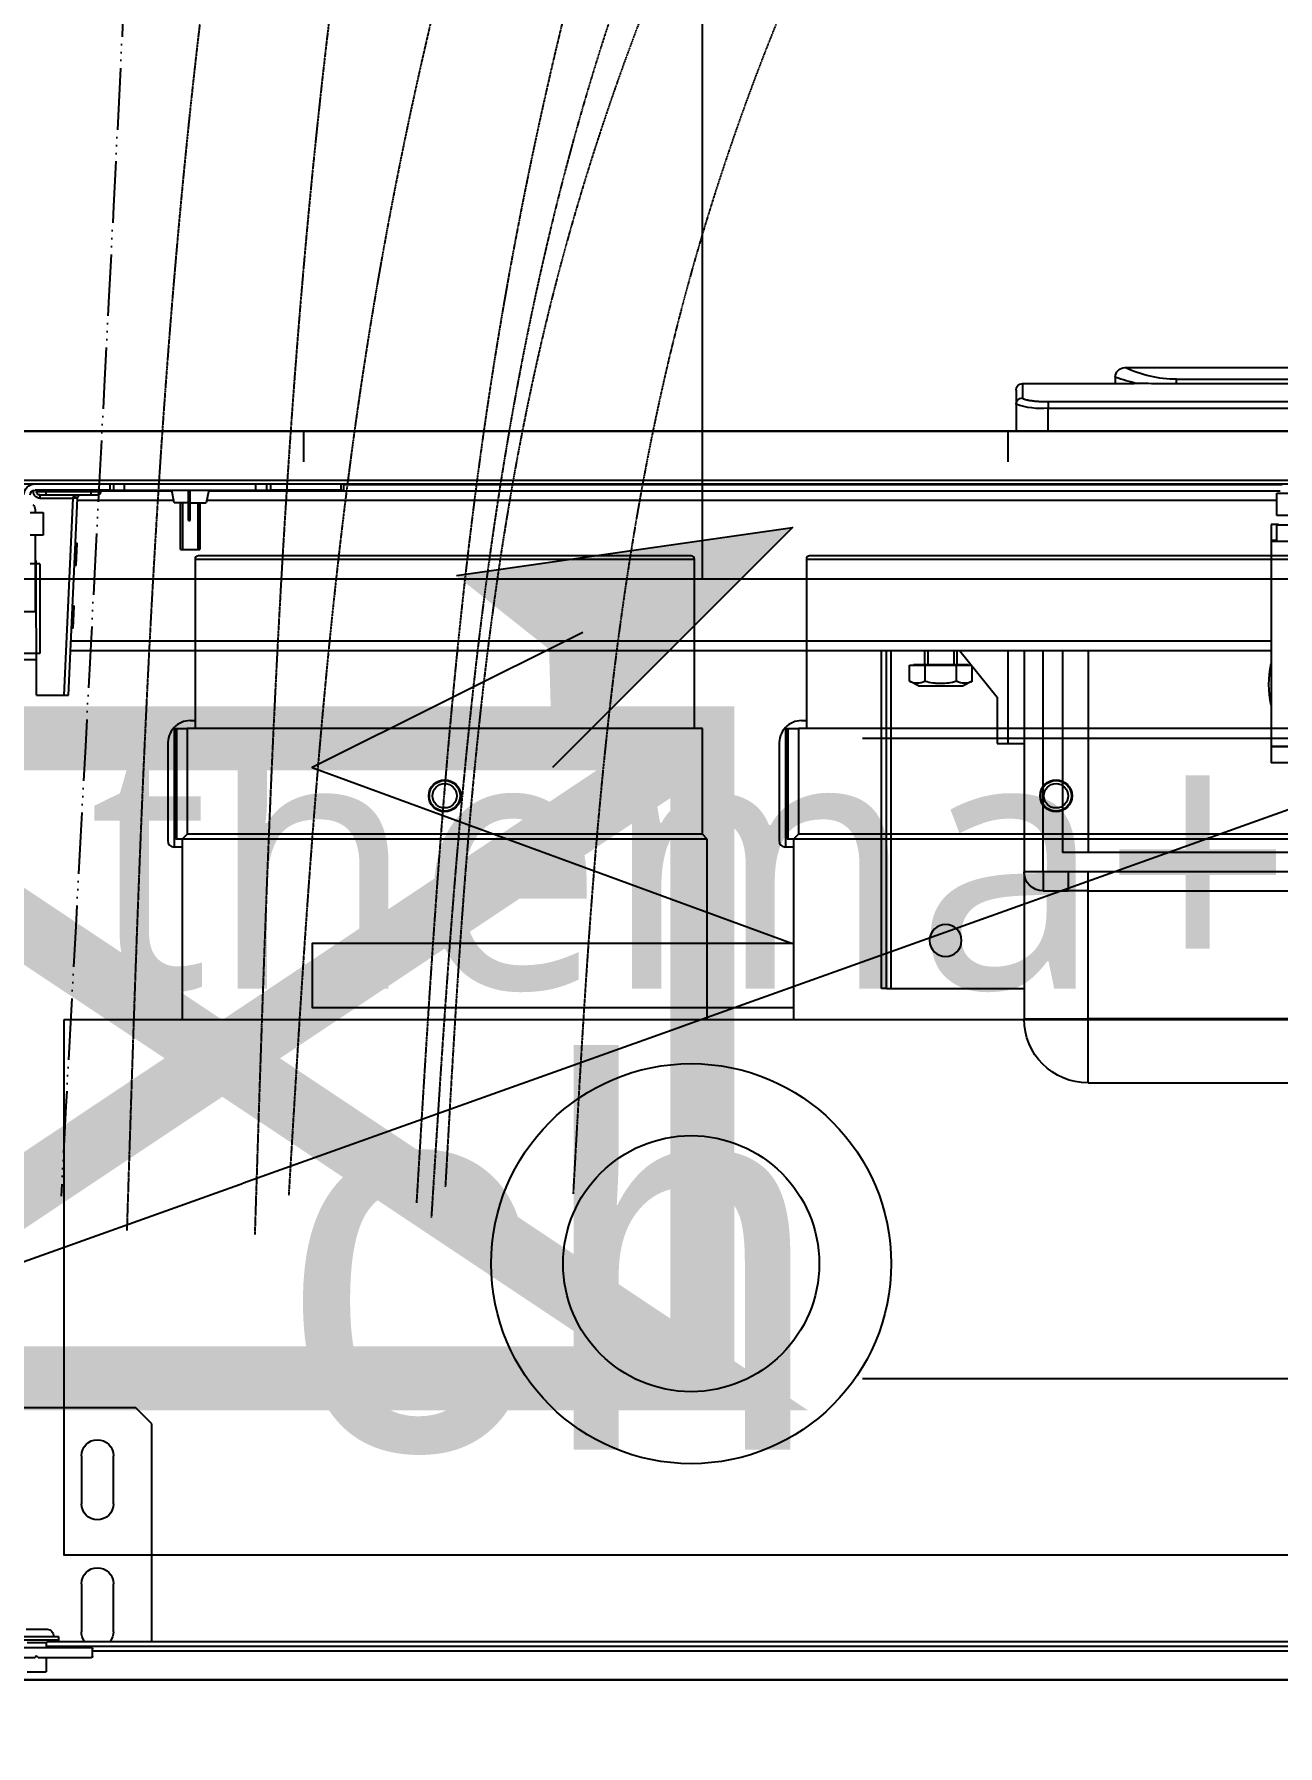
# Model space of a CAD drawing. Header units: millimetres. Extents: x 454430 to 532383, y -370512 to -310890.
# Drawn here: x 469968 to 470357, y -354876 to -354341 of the extents above; entities that cross this region are included whole.
import ezdxf
from ezdxf import colors
from ezdxf.entities.mleader import LeaderData, LeaderLine
from ezdxf.math import Vec2, Vec3

# ---------------------------------------------------------------- set-up
doc = ezdxf.new("R2010")
doc.units = ezdxf.units.MM
doc.linetypes.add('prlm_ef', pattern=[0.165, 0.1, -0.065])
doc.linetypes.add('prlm_gaz', pattern=[36, 24, -3, 0, -3, 0, -3, 0, -3])
doc.layers.add('_GAZELEC-BOITE INCORPO', color=36, linetype='Continuous', lineweight=18)
doc.layers.add('_GAZELEC-RESERVATION', color=1, linetype='Continuous', lineweight=18)
for name, color, linetype in [('_GAZELEC-EAU CHAUDE', 1, 'Continuous'), ('prlm-CHAUFF', 30, 'Continuous'), ('prlm-EAU-EF', 161, 'Continuous'), ('prlm-ELEC-CFO', 201, 'Continuous'), ('prlm-GAZ', 20, 'Continuous'), ('prlm-MOD', 64, 'Continuous')]:
    doc.layers.add(name, color=color, linetype=linetype)
doc.layers.add('prlm-xpoly', color=7, linetype='Continuous', plot=False)
doc.styles.add('Arial', font='arial.ttf')
doc.styles.add('prlm-chauff', font='trebucbi.ttf', dxfattribs={"height": 18})
doc.styles.add('prlm-elec-cfo', font='comic.ttf', dxfattribs={"height": 12})
doc.styles.get("Standard").update_dxf_attribs({"font": 'arial.ttf'})
doc.dimstyles.new('200', dxfattribs={"dimtxt": 150, "dimasz": 25, "dimexe": 50, "dimexo": 50, "dimgap": 20, "dimtad": 1, "dimdec": 0, "dimlfac": 0.1, "dimdsep": 46, "dimtxsty": 'Arial', "dimblk1": 'DOTBLANK', "dimblk2": 'DOTBLANK', "dimsah": 1, "dimcen": 25, "dimclrd": 5, "dimclre": 5, "dimadec": 0, "dimazin": 0, "dimtfac": 1, "dimtdec": 0, "dimtmove": 0, "dimatfit": 3, "dimldrblk": 'DOTBLANK', "dimfxl": 50, "dimtolj": 1, "dimtzin": 0, "dimarcsym": 0})

# ---------------------------------------------------------------- blocks, each defined once
blk = doc.blocks.new('xi.CH')
at = {"layer": 'prlm-ELEC-CFO', "lineweight": 5}
blk.add_hatch(color=0, dxfattribs=at).paths.add_polyline_path([(-3, 6), (-0.103, 3.699), (0, 0), (7.5, 7.5)])
at = {"layer": 'prlm-ELEC-CFO', "color": 0}
for points in [[(-3, 6), (7.5, 7.5), (0, 0)], [(0.955, 4.227), (-7.5, 0), (7.5, -5.5), (-7.5, -5.5), (-7.5, -7.5), (7.5, -7.5)]]:
    blk.add_lwpolyline(points, dxfattribs=at)
blk = doc.blocks.new('MTI900_Alu_390')
at = {"layer": 'prlm-MOD', "color": 1, "linetype": 'Continuous'}
for p, q in [((-4.225, 0), (4.225, 0)), ((-4.165, -0.025), (-4.105, -0.025)), ((-4.105, -0.07), (-4.105, -0.025)), ((-4.267, -0.07), (-4.14, -0.07)), ((-3.963, -0.1), (-4.229, -0.1)), ((-4.135, -0.075), (-4.14, -0.07)), ((-4.13, -0.07), (-4.135, -0.075)), ((-4.13, -0.07), (-3.963, -0.07)), ((-4.105, -0.115), (-4.105, -0.1)), ((-4.105, -0.105), (4.105, -0.105)), ((-3.96, -0.073), (-3.96, -0.097)), ((-3.96, -0.09), (3.96, -0.09)), ((-4.203, -0.125), (-4.067, -0.125)), ((-4.203, -0.135), (-4.067, -0.135)), ((-4.1675, -0.158), (-4.1025, -0.158)), ((-4.105, -0.115), (-4.165, -0.115)), ((-4.095, -0.125), (-4.105, -0.115)), ((-4.1, -0.12), (4.1, -0.12)), ((-4.067, -0.125), (-4.067, -0.12)), ((-4.067, -0.135), (-4.067, -0.125)), ((-3.995, -0.3), (-3.995, -0.15)), ((-3.895, -0.15), (-3.895, -0.3)), ((-3.775, -0.12), (-3.775, -0.8)), ((-3.995, -0.7), (-3.995, -0.55)), ((-3.895, -0.55), (-3.895, -0.7)), ((-3.775, -0.8), (-3.825, -0.85)), ((-3.825, -0.85), (-4.305, -0.85)), ((-0.85, -1.865), (0.85, -1.865)), ((-0.85, -1.865), (-0.85, -2.065)), ((-1.05, -2.525), (-1.05, -2.065)), ((-1.05, -2.065), (-0.85, -2.065)), ((0.85, -2.065), (-0.85, -2.065)), ((-0.85, -2.065), (-0.85, -2.465)), ((-1.495, -2.16), (-1.495, -3.215)), ((-1.48, -2.16), (-1.495, -2.16)), ((-1.48, -2.16), (-1.48, -3.215)), ((-1.48, -2.16), (-1.465, -2.16)), ((-1.465, -2.16), (-1.05, -2.16)), ((-1.465, -2.16), (-1.465, -3.215)), ((-0.99, -2.465), (-0.9124, -2.465)), ((-0.99, -2.525), (-0.99, -2.465)), ((-0.85, -2.465), (-0.9124, -2.465)), ((-0.9124, -2.525), (-0.9124, -2.465)), ((-0.85, -2.465), (0.85, -2.465)), ((-0.85, -2.465), (-0.85, -2.5242)), ((-1.05, -3.215), (-1.05, -2.525)), ((-0.99, -2.525), (-1.05, -2.525)), ((-0.99, -2.525), (-0.99, -3.215)), ((-0.9124, -2.525), (-0.99, -2.525)), ((0.85, -2.5242), (-0.85, -2.5242)), ((0.93, -2.585), (-0.93, -2.585)), ((-0.93, -3.215), (-0.93, -2.585)), ((-0.85, -3.215), (-0.85, -2.585)), ((-0.2775, -2.915), (-0.2775, -2.865)), ((-0.1325, -2.865), (-0.2775, -2.865)), ((-1.1342, -2.925), (-1.1, -2.925)), ((-1.1342, -3.0705), (-1.1342, -2.925)), ((-1.1, -2.925), (-1.1, -3.215)), ((-1.1, -2.925), (-1.05, -2.925)), ((-0.1325, -2.915), (-0.2775, -2.915)), ((-0.2775, -2.9175), (-0.2775, -2.915)), ((-0.2775, -2.9175), (-0.1325, -2.9175)), ((-0.2775, -3.5575), (-0.2775, -2.9175)), ((-4.1351, -3.077), (-4.136, -3.497)), ((-4.1351, -3.077), (-4.05, -3.077)), ((-4.0221, -3.692), (-4.05, -3.077)), ((-4.05, -3.077), (-4.035, -3.077)), ((-4.035, -3.077), (-4.0071, -3.6913)), ((-1.2504, -3.215), (-1.1342, -3.0705)), ((-1.38, -3.106), (-1.4081, -3.1204)), ((-1.4081, -3.1204), (-1.4081, -3.17)), ((-1.38, -3.106), (-1.24, -3.106)), ((-1.3591, -3.1204), (-1.3591, -3.17)), ((-1.2609, -3.1204), (-1.2609, -3.17)), ((-1.2119, -3.1204), (-1.24, -3.106)), ((-1.2119, -3.1204), (-1.2119, -3.1671)), ((-4.1353, -3.187), (-4.175, -3.187)), ((-4.125, -3.207), (-4.175, -3.207)), ((-4.125, -3.487), (-4.125, -3.207)), ((-1.4081, -3.17), (-1.3836, -3.17)), ((-1.395, -3.17), (-1.395, -3.172)), ((-1.395, -3.172), (-1.225, -3.172)), ((-1.3836, -3.17), (-1.3591, -3.17)), ((-1.36, -3.172), (-1.36, -3.215)), ((-1.3591, -3.17), (-1.31, -3.17)), ((-1.3508, -3.215), (-1.3508, -3.172)), ((-1.31, -3.17), (-1.2609, -3.17)), ((-1.2692, -3.215), (-1.2692, -3.172)), ((-1.2609, -3.17), (-1.2364, -3.17)), ((-1.26, -3.215), (-1.26, -3.172)), ((-1.2364, -3.17), (-1.2142, -3.17)), ((-1.225, -3.172), (-1.225, -3.17)), ((-0.2775, -3.215), (-4.0287, -3.215)), ((-0.2775, -3.245), (-4.0274, -3.245)), ((-4.0205, -3.2854), (-4.0255, -3.2857)), ((-4.0205, -3.2854), (-4.0173, -3.3556)), ((-4.14, -3.337), (-4.175, -3.337)), ((-4.14, -3.487), (-4.14, -3.337)), ((-4.0223, -3.3558), (-4.0173, -3.3556)), ((-4.14, -3.487), (-4.155, -3.487)), ((-4.125, -3.487), (-4.14, -3.487)), ((-4.14, -3.577), (-4.14, -3.487)), ((-4.136, -3.497), (-4.14, -3.4972)), ((-4.0116, -3.4816), (-4.0166, -3.4819)), ((-4.0116, -3.4816), (-4.0084, -3.5518)), ((-4.115, -3.577), (-4.155, -3.577)), ((-4.115, -3.647), (-4.115, -3.577)), ((-4.0134, -3.552), (-4.0084, -3.5518)), ((-3.685, -3.532), (-3.625, -3.532)), ((-3.685, -3.532), (-3.685, -3.677)), ((-3.6789, -3.677), (-3.6789, -3.532)), ((-3.6311, -3.677), (-3.6311, -3.532)), ((-3.625, -3.677), (-3.625, -3.532)), ((-0.2775, -3.5575), (-0.1325, -3.5575)), ((-0.2775, -3.56), (-0.2775, -3.5575)), ((-0.2775, -3.61), (-0.2775, -3.56)), ((-0.26, -3.56), (-0.2775, -3.56)), ((-0.26, -3.5575), (-0.26, -3.6075)), ((-3.66, -3.6225), (-3.655, -3.6225)), ((-3.66, -3.6225), (-3.66, -3.6361)), ((-3.66, -3.6361), (-3.655, -3.6361)), ((-3.66, -3.6361), (-3.66, -3.717)), ((-3.655, -3.6225), (-3.655, -3.6361)), ((-3.655, -3.6361), (-3.655, -3.717)), ((-0.255, -3.61), (-0.2775, -3.61)), ((-0.15, -3.6075), (-0.26, -3.6075)), ((-4.155, -3.647), (-4.115, -3.647)), ((-4.14, -3.6567), (-4.14, -3.647)), ((-3.7066, -3.685), (-4.0074, -3.685)), ((-3.705, -3.677), (-3.713, -3.717)), ((-3.66, -3.677), (-3.705, -3.677)), ((-3.655, -3.677), (-3.605, -3.677)), ((-3.597, -3.717), (-3.605, -3.677)), ((-0.26, -3.685), (-3.6034, -3.685)), ((-0.15, -3.6375), (-0.26, -3.6375)), ((-0.26, -3.6375), (-0.26, -3.7075)), ((-4.375, -3.737), (4.375, -3.737)), ((-3.9067, -3.717), (-4.14, -3.717)), ((-4.135, -3.717), (-4.135, -3.712)), ((-4.105, -3.712), (-4.135, -3.712)), ((-4.125, -3.692), (-4.0221, -3.692)), ((-4.125, -3.702), (-4.125, -3.692)), ((-4.125, -3.702), (-4.105, -3.702)), ((-4.105, -3.702), (-3.965, -3.702)), ((-4.105, -3.702), (-4.105, -3.712)), ((-4.105, -3.712), (-4.105, -3.717)), ((-3.965, -3.712), (-4.105, -3.712)), ((-4.0071, -3.6913), (-4.0221, -3.692)), ((-4.022, -3.6925), (-4.0221, -3.692)), ((-4.0071, -3.6913), (-4.007, -3.6925)), ((-3.965, -3.702), (-3.945, -3.702)), ((-3.965, -3.702), (-3.965, -3.712)), ((-3.965, -3.717), (-3.965, -3.712)), ((-3.935, -3.712), (-3.965, -3.712)), ((-3.935, -3.712), (-3.935, -3.717)), ((-3.935, -3.715), (-3.7126, -3.715)), ((-3.9067, -3.737), (-3.9067, -3.717)), ((-3.9067, -3.717), (-3.8932, -3.717)), ((-3.8932, -3.717), (-3.86, -3.717)), ((-3.8932, -3.717), (-3.8932, -3.737)), ((-3.86, -3.717), (-3.45, -3.717)), ((-3.86, -3.717), (-3.86, -3.737)), ((-3.5974, -3.715), (-0.25, -3.715)), ((-3.45, -3.717), (-3.45, -3.737)), ((-3.45, -3.717), (-3.4168, -3.717)), ((-3.4168, -3.737), (-3.4168, -3.717)), ((-3.4168, -3.717), (-3.4033, -3.717)), ((-3.185, -3.717), (-3.4033, -3.717)), ((-3.4033, -3.717), (-3.4033, -3.737)), ((-3.185, -3.717), (-3.175, -3.717)), ((-3.185, -3.737), (-3.185, -3.717)), ((-3.175, -3.717), (-3.175, -3.737)), ((-3.175, -3.735), (-0.2433, -3.735)), ((-0.26, -3.7075), (-0.15, -3.7075)), ((4.375, -3.747), (-4.375, -3.747)), ((-4.375, -3.902), (4.375, -3.902)), ((-1.075, -3.9853), (-1.075, -3.902)), ((-0.975, -3.902), (-0.975, -3.973)), ((-1.075, -4.03), (-1.075, -3.9853)), ((-1.055, -4.05), (-1.055, -4.0051)), ((-0.975, -3.973), (0.975, -3.973)), ((-0.975, -3.9928), (-0.975, -3.973)), ((0.975, -3.9928), (-0.975, -3.9928)), ((-1.055, -4.05), (-0.706, -4.05)), ((-0.765, -4.07), (-0.765, -4.05)), ((0.576, -4.0497), (-0.576, -4.0497)), ((-0.574, -4.0497), (-0.574, -4.0634)), ((-0.1416, -4.0634), (-0.574, -4.0634)), ((-0.735, -4.1), (-0.735, -4.1)), ((-0.735, -4.1), (-0.1416, -4.1))]:
    blk.add_line(p, q, dxfattribs=at)
at = {"layer": 'prlm-MOD', "color": 1, "ltscale": 50}
for points in [[(-3.3, -3.8058), (-3.3, -3.902)], [(-1.1, -3.8058), (-1.1, -3.902)]]:
    blk.add_lwpolyline(points, dxfattribs=at)
at = {"layer": 'prlm-MOD', "color": 1, "linetype": 'Continuous'}
blk.add_circle((-1.295, -2.31), 0.05, dxfattribs=at)
for centre, radius, start, end in [((-3.963, -0.073), 0.003, 0, 90), ((-3.963, -0.097), 0.003, 270, 0), ((-4.1025, -0.138), 0.02, 270, 8.6269), ((-4.1025, -0.133), 0.02, 352.8192, 354.2608), ((-3.945, -0.15), 0.05, 143.1301, 180), ((-3.945, -0.15), 0.05, 0, 36.8699), ((-3.945, -0.3), 0.05, 180, 0), ((-3.945, -0.55), 0.05, 0, 180), ((-3.945, -0.7), 0.05, 180, 0), ((-0.85, -2.065), 0.2, 90, 180), ((-0.99, -2.525), 0.06, 90, 180), ((0, -3.11), 0.285, 166.8264, 193.1736), ((-1.3836, -3.1624), 0.0487, 59.7422, 120.2578), ((-1.2364, -3.1624), 0.0487, 59.7422, 120.2578), ((-4.16, -3.6567), 0.02, 309.8841, 0), ((-4.14, -3.702), 0.035, 180, 270), ((-4.14, -3.702), 0.015, 180, 270), ((-4.125, -3.712), 0.02, 90, 192.412), ((-4.125, -3.712), 0.01, 90, 180), ((-3.997, -3.692), 0.01, 182.6026, 270), ((-3.945, -3.712), 0.01, 0, 90), ((-0.9965, -4.212), 0.2399, 84.8699, 109.1091), ((-1.055, -4.03), 0.02, 180, 270), ((-0.5689, -4.6164), 0.5805, 102.5837, 109.7412), ((-0.5689, -4.4578), 0.3944, 90.7355, 114.8981), ((-0.735, -4.07), 0.03, 180, 270)]:
    blk.add_arc(centre, radius, start, end, dxfattribs=at)
for centre, major_axis, ratio, start_param, end_param in [((-4.022, -3.6931), (0.015, 0.0007), 0.045361, 0, 1.568734), ((-3.997, -3.692), (0.025, 0), 0.4, 3.187016, 4.712389), ((-1.055, -3.9853), (0.02, 0), 0.989815, 3.141593, 4.712389)]:
    blk.add_ellipse(centre, major_axis=major_axis, ratio=ratio, start_param=start_param, end_param=end_param, dxfattribs=at)
for points, knots in [([(-0.85, -2.5242), (-0.8604, -2.5242), (-0.8708, -2.5243), (-0.8916, -2.5247), (-0.902, -2.525), (-0.9124, -2.525)], [0, 0, 0, 0, 0.5, 0.5, 1, 1, 1, 1]), ([(-1.3591, -3.1204), (-1.3511, -3.1183), (-1.343, -3.1166), (-1.3306, -3.1149), (-1.3265, -3.1144), (-1.3182, -3.1138), (-1.3141, -3.1137), (-1.3017, -3.1137), (-1.2935, -3.1143), (-1.2772, -3.1166), (-1.269, -3.1183), (-1.2609, -3.1204)], [0, 0, 0, 0, 0.25, 0.25, 0.375, 0.375, 0.5, 0.5, 0.75, 0.75, 1, 1, 1, 1]), ([(-0.975, -3.9928), (-0.9803, -3.9928), (-0.9856, -3.9929), (-0.996, -3.9932), (-1.0011, -3.9934), (-1.0083, -3.9939), (-1.0107, -3.9941), (-1.0153, -3.9945), (-1.0176, -3.9947), (-1.0241, -3.9955), (-1.0281, -3.996), (-1.0355, -3.9972), (-1.0388, -3.9978), (-1.0446, -3.9991), (-1.047, -3.9998), (-1.05, -4.0009), (-1.0509, -4.0013), (-1.0524, -4.0021), (-1.053, -4.0024), (-1.0545, -4.0036), (-1.055, -4.0043), (-1.055, -4.0051)], [0, 0, 0, 0, 0.125, 0.125, 0.25, 0.25, 0.3125, 0.3125, 0.375, 0.375, 0.5, 0.5, 0.625, 0.625, 0.75, 0.75, 0.8125, 0.8125, 0.875, 0.875, 1, 1, 1, 1]), ([(-0.576, -4.0497), (-0.5891, -4.0497), (-0.6021, -4.0497), (-0.6211, -4.0498), (-0.6274, -4.0498), (-0.6399, -4.0498), (-0.6461, -4.0498), (-0.6642, -4.0499), (-0.6756, -4.0499), (-0.6918, -4.05), (-0.6971, -4.05), (-0.7038, -4.05), (-0.7053, -4.05), (-0.7068, -4.05)], [0, 0, 0, 0, 0.125, 0.125, 0.1875, 0.1875, 0.25, 0.25, 0.375, 0.375, 0.4375, 0.4375, 0.4568651, 0.4568651, 0.4568651, 0.4568651])]:
    blk.add_open_spline(points, degree=3, knots=knots, dxfattribs=at)
blk = doc.blocks.new('xi.thema+')
at = {"layer": 'prlm-CHAUFF', "color": 0}
blk.add_lwpolyline([(-20.9, 0), (-20.9, 34.4), (20.9, 34.4), (20.9, 0)], close=True, dxfattribs=at)
for radius in [6.25, 4]:
    blk.add_circle((0, 13), radius, dxfattribs=at)
at = {"layer": 'prlm-CHAUFF', "color": 0, "insert": (0, 25.539), "char_height": 8, "width": 7.19706, "attachment_point": 5, "style": 'prlm-chauff'}
blk.add_mtext('thema+', dxfattribs=at)
blk = doc.blocks.new('xi.uta-yzen-d')
at = {"layer": 'prlm-CHAUFF', "ltscale": 50}
for p, q in [((-36.4, 35.02), (-20.8, 35.02)), ((-36.4, 35.02), (-36.4, 29.72)), ((-20.9, 35.12), (-36.3, 35.12)), ((-20.8, 29.72), (-20.8, 35.02)), ((-17.3, 35.02), (-1.7, 35.02)), ((-17.3, 35.02), (-17.3, 29.72)), ((-1.8, 35.12), (-17.2, 35.12)), ((-36.55, 29.97), (-36.4, 29.97)), ((-17.45, 29.97), (-17.3, 29.97)), ((-37.056, 29.72), (-36.65, 29.72)), ((-37.056, 29.72), (-37.056, 26.02)), ((-37, 29.72), (-37, 26.27)), ((-36.98, 29.72), (-36.98, 26.27)), ((-20.55, 29.72), (-36.65, 29.72)), ((-36.65, 29.72), (-36.65, 26.42)), ((-20.55, 26.42), (-20.55, 29.72)), ((-17.956, 29.72), (-17.55, 29.72)), ((-17.956, 29.72), (-17.956, 26.02)), ((-17.9, 29.72), (-17.9, 26.27)), ((-17.88, 29.72), (-17.88, 26.27)), ((-1.45, 29.72), (-17.55, 29.72)), ((-17.55, 29.72), (-17.55, 26.42)), ((-37.25, 29.216), (-37.25, 26.22)), ((-18.15, 29.216), (-18.15, 26.22)), ((-37, 28.42), (-36.98, 28.42)), ((-17.9, 28.42), (-17.88, 28.42)), ((-36.98, 28.07), (-37, 28.07)), ((-17.88, 28.07), (-17.9, 28.07)), ((-37, 27.693), (-36.98, 27.693)), ((-36.98, 27.343), (-37, 27.343)), ((-37, 27.293), (-36.98, 27.293)), ((-17.9, 27.693), (-17.88, 27.693)), ((-17.88, 27.343), (-17.9, 27.343)), ((-17.9, 27.293), (-17.88, 27.293)), ((-36.98, 27.193), (-37, 27.193)), ((-17.88, 27.193), (-17.9, 27.193)), ((-36.98, 26.27), (-37, 26.27)), ((-36.8, 26.27), (-36.98, 26.27)), ((-36.65, 26.42), (-36.8, 26.27)), ((-20.4, 26.27), (-36.8, 26.27)), ((-36.8, 26.27), (-36.8, 20.62)), ((-20.55, 26.42), (-36.65, 26.42)), ((-20.4, 26.27), (-20.55, 26.42)), ((-20.4, 20.62), (-20.4, 26.27)), ((-17.88, 26.27), (-17.9, 26.27)), ((-17.7, 26.27), (-17.88, 26.27)), ((-17.55, 26.42), (-17.7, 26.27)), ((-1.3, 26.27), (-17.7, 26.27)), ((-17.7, 26.27), (-17.7, 20.62)), ((-1.45, 26.42), (-17.55, 26.42)), ((-36.8, 26.02), (-37.05, 26.02)), ((-17.7, 26.02), (-17.95, 26.02))]:
    blk.add_line(p, q, dxfattribs=at)
blk.add_lwpolyline([(-40.5, 20.62), (-40.5, 3.9), (40.5, 3.9), (40.5, 20.62)], close=True, dxfattribs=at)
for centre, radius in [((-28.6, 27.62), 0.5), ((-28.6, 27.62), 0.48), ((-28.6, 27.62), 0.38), ((-9.5, 27.62), 0.5), ((-9.5, 27.62), 0.48), ((-9.5, 27.62), 0.38)]:
    blk.add_circle(centre, radius, dxfattribs=at)
for centre, radius, start, end in [((-36.3, 35.02), 0.1, 90, 180), ((-20.9, 35.02), 0.1, 0, 90), ((-17.2, 35.02), 0.1, 90, 180), ((-36.55, 29.27), 0.7, 90, 136.2731), ((-17.45, 29.27), 0.7, 90, 136.2731), ((-36.475, 29.24), 0.776, 138.5248, 181.7675), ((-17.375, 29.24), 0.776, 138.5248, 181.7675), ((-37.05, 26.22), 0.2, 180, 268.3239), ((-17.95, 26.22), 0.2, 180, 268.3239), ((-37.05, 26.22), 0.2, 268.3239, 270), ((-17.95, 26.22), 0.2, 268.3239, 270)]:
    blk.add_arc(centre, radius, start, end, dxfattribs=at)
for centre, major_axis, ratio, start_param, end_param in [((-36.55, 28.959), (-0.45, 0), 0.974723, 5.983927, 6.283185), ((-17.45, 28.959), (-0.45, 0), 0.974723, 5.983927, 6.283185), ((-36.55, 28.603), (-0.45, 0), 0.974723, 5.983927, 6.283185), ((-35.75, 28.603), (-1.25, 0), 0.146694, 0, 0.179125), ((-17.45, 28.603), (-0.45, 0), 0.974723, 5.983927, 6.283185), ((-16.65, 28.603), (-1.25, 0), 0.146694, 0, 0.179125)]:
    blk.add_ellipse(centre, major_axis=major_axis, ratio=ratio, start_param=start_param, end_param=end_param, dxfattribs=at)
for points in [[(-36.982, 29.391), (-36.986, 29.379), (-36.989, 29.366), (-36.997, 29.324), (-37, 29.294), (-37, 29.265)], [(-17.882, 29.391), (-17.886, 29.379), (-17.889, 29.366), (-17.897, 29.324), (-17.9, 29.294), (-17.9, 29.265)]]:
    blk.add_open_spline(points, degree=3, knots=[0.8185803, 0.8185803, 0.8185803, 0.8185803, 0.875, 0.875, 1, 1, 1, 1], dxfattribs=at)
blk = doc.blocks.new('_DOTBLANK')
at = {"color": 0, "linetype": 'ByBlock'}
blk.add_line((-0.5, 0), (-1, 0), dxfattribs=at)
blk.add_circle((0, 0), 0.5, dxfattribs=at)
blk = doc.blocks.new('*D179')
at = {"layer": '_GAZELEC-BOITE INCORPO', "color": 5, "lineweight": -2, "transparency": 16777216}
for p, q in [((469876.74, -354510.88), (469876.74, -354068.24)), ((470176.73, -354510.88), (470176.73, -354068.24)), ((469901.74, -354118.24), (470151.73, -354118.24))]:
    blk.add_line(p, q, dxfattribs=at)
at = {"layer": '_GAZELEC-BOITE INCORPO', "color": 5, "lineweight": -2, "transparency": 16777216, "xscale": 25, "yscale": 25, "zscale": 25, "rotation": 180}
blk.add_blockref('_DOTBLANK', (469876.74, -354118.24), dxfattribs=at)
at = {"layer": '_GAZELEC-BOITE INCORPO', "color": 5, "lineweight": -2, "transparency": 16777216, "xscale": 25, "yscale": 25, "zscale": 25}
blk.add_blockref('_DOTBLANK', (470176.73, -354118.24), dxfattribs=at)
at = {"layer": '_GAZELEC-BOITE INCORPO', "color": 0, "transparency": 16777216, "insert": (470026.73, -354021.6), "char_height": 150, "attachment_point": 5, "style": 'Arial'}
blk.add_mtext('\\A1;30', dxfattribs=at)
blk = doc.blocks.new('*D180')
at = {"layer": '_GAZELEC-BOITE INCORPO', "color": 5, "lineweight": -2, "transparency": 16777216}
for p, q in [((470226.73, -354560.88), (471212.33, -354560.88)), ((471162.33, -354585.88), (471162.33, -354735.88)), ((470226.74, -354760.88), (471212.33, -354760.88)), ((471162.33, -354760.88), (471162.33, -355042.79))]:
    blk.add_line(p, q, dxfattribs=at)
at = {"layer": '_GAZELEC-BOITE INCORPO', "color": 5, "lineweight": -2, "transparency": 16777216, "xscale": 25, "yscale": 25, "zscale": 25}
for p, rotation in [((471162.33, -354560.88), 90), ((471162.33, -354760.88), 270)]:
    blk.add_blockref('_DOTBLANK', p, dxfattribs=dict(at, rotation=rotation))
at = {"layer": '_GAZELEC-BOITE INCORPO', "color": 0, "transparency": 16777216, "insert": (471065.75, -354914.34), "char_height": 150, "attachment_point": 5, "rotation": 90, "style": 'Arial'}
blk.add_mtext('\\A1;20', dxfattribs=at)
blk = doc.blocks.new('*D181')
at = {"layer": '_GAZELEC-BOITE INCORPO', "color": 5, "lineweight": -2, "transparency": 16777216}
for p, q in [((470226.73, -354760.88), (471413.07, -354760.88)), ((471363.07, -354785.88), (471363.07, -359045.67)), ((470227, -359070.67), (471413.07, -359070.67))]:
    blk.add_line(p, q, dxfattribs=at)
at = {"layer": '_GAZELEC-BOITE INCORPO', "color": 5, "lineweight": -2, "transparency": 16777216, "xscale": 25, "yscale": 25, "zscale": 25}
for p, rotation in [((471363.07, -354760.88), 90), ((471363.07, -359070.67), 270)]:
    blk.add_blockref('_DOTBLANK', p, dxfattribs=dict(at, rotation=rotation))
at = {"layer": '_GAZELEC-BOITE INCORPO', "color": 0, "transparency": 16777216, "insert": (471266.44, -356915.78), "char_height": 150, "attachment_point": 5, "rotation": 90, "style": 'Arial'}
blk.add_mtext('\\A1;431', dxfattribs=at)

msp = doc.modelspace()

# ---------------------------------------------------------------- linework, layer by layer
at = {"layer": 'prlm-GAZ', "linetype": 'prlm_gaz', "ltscale": 0.8}
msp.add_spline([(469781.17, -349332.22), (469547.66, -349332.22), (469024.67, -349551.32), (468909.32, -349971.37), (468909.32, -351130.54), (469003.22, -351903.39), (469693.33, -352890.82), (469966.08, -353498.86), (469999.67, -354253.16), (469976.39, -354703.91)], degree=3, dxfattribs=at)
at = {"layer": 'prlm-xpoly', "lineweight": 0}
msp.add_lwpolyline([(470826.56, -354465.05), (470826.43, -353146.09), (469426.89, -353146.06), (469426.89, -354465.09)], close=True, dxfattribs=at)

# ---------------------------------------------------------------- block references
at = {"layer": 'prlm-ELEC-CFO', "xscale": 10, "yscale": 10, "zscale": 10}
msp.add_blockref('xi.CH', (470129.87, -354570.05), dxfattribs=at)

# ---------------------------------------------------------------- texts
at = {"layer": 'prlm-ELEC-CFO', "lineweight": 20, "insert": (470129.87, -354723.97), "char_height": 120, "attachment_point": 5, "line_spacing_factor": 0.8, "style": 'prlm-elec-cfo', "bg_fill": 3, "box_fill_scale": 1.1, "bg_fill_color": 256, "bg_fill_transparency": 0}
msp.add_mtext('ch', dxfattribs=at)

# ---------------------------------------------------------------- dimensions: what is measured, and where the dimension line sits
at = {"layer": '_GAZELEC-BOITE INCORPO'}
dim = msp.add_linear_dim(base=(470176.73, -354118.24), p1=(469876.74, -354560.88), p2=(470176.73, -354560.88), dimstyle='200', dxfattribs=at)
dim.commit()
dim.dimension.update_dxf_attribs({"geometry": '*D179', "text_midpoint": (470026.73, -354021.6)})

# ---------------------------------------------------------------- next in the draw order: linework, layer by layer
at = {"layer": '_GAZELEC-BOITE INCORPO', "const_width": 20}
msp.add_lwpolyline([(470076.73, -354760.88), (470176.73, -354760.88), (470176.73, -354560.88), (469876.74, -354560.88), (469876.74, -354760.89), (470176.73, -354760.88), (469876.74, -354560.88), (469876.74, -354760.89), (470176.73, -354560.89)], dxfattribs=at)
at = {"layer": '_GAZELEC-EAU CHAUDE', "linetype": 'prlm_ef'}
for points, knots in [([(470047.58, -354703.65), (470049.94, -354664.42), (470052.31, -354624.94), (470058.55, -354545.95), (470062.43, -354506.43), (470068.96, -354458.83), (470070.17, -354450.55), (470072.53, -354435.27), (470073.67, -354428.27), (470076.06, -354414.31), (470077.31, -354407.35), (470081.2, -354386.51), (470084.01, -354372.7), (470093.03, -354331.46), (470099.84, -354304.26), (470123.83, -354218.54), (470143.76, -354161.03), (470189.2, -354048.07), (470214.7, -353992.63), (470269.92, -353883.34), (470299.64, -353829.48), (470361.95, -353722.86), (470394.56, -353670.09), (470461.35, -353565.15), (470495.55, -353512.98), (470576.17, -353390.67), (470622.72, -353320.58), (470713.27, -353179.5), (470757.26, -353108.52), (470811.14, -353014.39), (470823.56, -352992.13), (470846.31, -352950.11), (470856.7, -352930.38), (470876.95, -352890.74), (470886.82, -352870.81), (470915.65, -352810.69), (470933.84, -352770.18), (470985.4, -352647.51), (471015.74, -352564.19), (471089.19, -352329.56), (471123.9, -352175.69), (471170.36, -351864.54), (471182.09, -351707.25), (471183.36, -351518.22), (471183.13, -351486.15), (471181.93, -351429.12), (471181.14, -351404.13), (471179.39, -351362.86), (471178.59, -351346.55), (471176.77, -351313.94), (471175.76, -351297.64), (471172.45, -351248.73), (471169.88, -351216.12), (471161.39, -351118.29), (471154.69, -351053.04), (471140.84, -350922.36), (471133.7, -350856.94), (471120.64, -350725.77), (471114.72, -350660.03), (471108.8, -350572.18), (471107.48, -350550.25), (471105.76, -350516.49), (471105.21, -350504.67), (471103.78, -350469.93), (471103.06, -350447.03), (471101.54, -350378.32), (471101.37, -350332.52), (471102.93, -350195.15), (471106.72, -350103.63), (471117.43, -349920.79), (471124.35, -349829.47), (471134.2, -349706.74), (471136.77, -349675.19), (471139.35, -349643.67)], [0, 0, 0, 0, 116.983353, 116.983353, 233.966707, 233.966707, 258.621377, 258.621377, 279.535643, 279.535643, 300.449909, 300.449909, 342.278442, 342.278442, 425.935507, 425.935507, 608.419115, 608.419115, 790.902722, 790.902722, 973.386329, 973.386329, 1155.869936, 1155.869936, 1338.353544, 1338.353544, 1584.222526, 1584.222526, 1830.091509, 1830.091509, 1905.871383, 1905.871383, 1972.392152, 1972.392152, 2038.912922, 2038.912922, 2171.954461, 2171.954461, 2438.03754, 2438.03754, 2910.777945, 2910.777945, 3383.51835, 3383.51835, 3480.126823, 3480.126823, 3555.54957, 3555.54957, 3604.846581, 3604.846581, 3654.143591, 3654.143591, 3752.737612, 3752.737612, 3949.925654, 3949.925654, 4147.113697, 4147.113697, 4344.301739, 4344.301739, 4409.761547, 4409.761547, 4444.997764, 4444.997764, 4513.223431, 4513.223431, 4649.674763, 4649.674763, 4922.577429, 4922.577429, 5195.480094, 5195.480094, 5289.962729, 5289.962729, 5289.962729, 5289.962729]), ([(469997.01, -354714.67), (469998.73, -354660.67), (470000.45, -354606.45), (470005.64, -354497.8), (470009.11, -354443.36), (470015.34, -354378.35), (470016.42, -354367.8), (470019.88, -354336.14), (470022.47, -354315.07), (470028.21, -354273.01), (470031.35, -354252.02), (470041.59, -354189.2), (470049.49, -354147.49), (470076.09, -354022.95), (470097.74, -353940.7), (470147.45, -353777.96), (470175.52, -353697.48), (470219.08, -353584.31), (470232.5, -353550.8), (470259.14, -353486.59), (470272.29, -353455.86), (470294.6, -353405.2), (470303.59, -353385.17), (470321.8, -353345.27), (470331.01, -353325.4), (470358.94, -353266.01), (470377.92, -353226.71), (470436.37, -353107.37), (470476.4, -353027.96), (470554.74, -352869.24), (470593.06, -352789.92), (470664.84, -352629.83), (470698.3, -352549.06), (470757.32, -352384.55), (470782.88, -352300.8), (470805.7, -352203.14), (470808.31, -352191.49), (470813.33, -352168.1), (470815.73, -352156.36), (470822.6, -352121.08), (470826.72, -352097.44), (470837.29, -352027.36), (470842.2, -351980.78), (470846.65, -351888.19), (470846.19, -351842.17), (470839.54, -351761.21), (470834.58, -351725.98), (470820.07, -351656.86), (470810.52, -351622.96), (470794.2, -351578.5), (470789.71, -351567.19), (470778.71, -351541.58), (470771.98, -351527.31), (470757.49, -351499.15), (470749.74, -351485.27), (470723.58, -351441.88), (470703.41, -351413.3), (470659.38, -351359.54), (470635.54, -351334.36), (470585.04, -351288.46), (470558.4, -351267.73), (470522.23, -351244.11), (470513.56, -351238.77), (470496.02, -351228.6), (470487.14, -351223.77), (470460.21, -351209.98), (470441.84, -351201.75), (470404.3, -351187.03), (470385.13, -351180.55), (470336.57, -351166.42), (470306.71, -351159.74), (470245.45, -351149.4), (470214.06, -351145.74), (470149.96, -351140.95), (470117.26, -351139.81), (470050.79, -351139.56), (470017.02, -351140.43), (469933.76, -351144.35), (469883.83, -351148.17), (469794.74, -351156.13), (469755.78, -351159.98), (469716.69, -351163.85)], [0, 0, 0, 0, 161.788232, 161.788232, 323.576463, 323.576463, 354.933294, 354.933294, 417.646955, 417.646955, 480.360617, 480.360617, 605.787939, 605.787939, 856.642585, 856.642585, 1107.497231, 1107.497231, 1213.839811, 1213.839811, 1312.41387, 1312.41387, 1377.254867, 1377.254867, 1442.095865, 1442.095865, 1571.77786, 1571.77786, 1837.793142, 1837.793142, 2103.808424, 2103.808424, 2369.823705, 2369.823705, 2635.838987, 2635.838987, 2671.730361, 2671.730361, 2707.621735, 2707.621735, 2779.404482, 2779.404482, 2919.886693, 2919.886693, 3060.368903, 3060.368903, 3171.158274, 3171.158274, 3281.947645, 3281.947645, 3320.19515, 3320.19515, 3369.377875, 3369.377875, 3418.560601, 3418.560601, 3525.790111, 3525.790111, 3633.01962, 3633.01962, 3740.24913, 3740.24913, 3773.599117, 3773.599117, 3806.949104, 3806.949104, 3873.649078, 3873.649078, 3940.349052, 3940.349052, 4039.273389, 4039.273389, 4138.197727, 4138.197727, 4237.122064, 4237.122064, 4336.046401, 4336.046401, 4478.163631, 4478.163631, 4587.240379, 4587.240379, 4587.240379, 4587.240379])]:
    msp.add_open_spline(points, degree=3, knots=knots, dxfattribs=at)
msp.add_spline([(470096.52, -354701), (470129.5, -354424.73), (470628.37, -353853.2), (471611.43, -354047.81), (471228.04, -356114.7), (469605.1, -356626.64)], degree=3, dxfattribs=at)
at = {"layer": 'prlm-EAU-EF', "linetype": 'prlm_ef'}
for points in [[(469569.89, -337954.98), (469358.07, -337959.6), (469157.04, -338026.04), (469032.01, -338095.66), (468911.83, -338282.27), (468808.08, -338628.57), (468787.19, -338772.67), (468732.96, -339298.52), (468701.68, -339648.81), (468701.68, -340119.18), (468701.68, -341477.82), (468701.68, -342357.29), (468701.68, -342970.88), (468701.68, -344403.9), (468701.68, -345978.2), (468701.68, -347401.23), (468701.68, -349080.22), (468701.68, -349567.68), (468761.23, -350207.61), (468761.23, -350711.93), (468761.23, -351352.11), (468761.23, -352112.34), (468761.23, -353908.85), (468761.23, -356396.43), (468761.23, -358086.18), (468761.23, -360937.29), (468761.23, -361178.1), (468741.61, -362017.04), (468834.05, -362459.54), (469206.54, -362938.14), (469650.67, -363152.4), (470100.77, -363225.74), (470487.65, -363207.92), (470817.46, -363005.87), (470949.59, -362785.78), (470949.59, -362519.57), (470846.5, -362343.85), (470615.37, -362209.4), (470224.56, -362143.11)], [(470087.51, -354706.05), (470111.95, -354442.23), (470901.48, -352930.65), (471219.59, -351367.11), (471144.72, -350492.03), (471179.22, -349646.93)], [(470036.99, -354715.94), (470057.55, -354359.67), (470347.13, -353386.12), (470848.96, -352192.66), (470821.05, -351538.82), (470538.69, -351207.35), (469712.75, -351124.04)], [(470092.14, -354710.65), (470141.05, -354358.26), (470619.25, -353758.79), (473781.87, -354758.35), (475783.5, -355241.74), (476325.15, -355273.93)]]:
    msp.add_spline(points, degree=3, dxfattribs=at)
msp.add_open_spline([(470136.45, -354703.24), (470138.14, -354673.12), (470139.81, -354643.27), (470144.28, -354584.26), (470147.08, -354555.12), (470154.89, -354497.7), (470159.91, -354469.43), (470167.77, -354436.52), (470169.05, -354431.4), (470171.74, -354421.19), (470173.14, -354416.08), (470177.52, -354400.81), (470180.67, -354390.66), (470190.82, -354360.33), (470198.49, -354340.3), (470224.86, -354279.23), (470246.47, -354239.06), (470296.36, -354162.31), (470324.65, -354125.75), (470386.97, -354057.61), (470421.01, -354026.05), (470493.87, -353969.23), (470532.69, -353943.99), (470588.43, -353914.65), (470603.68, -353907.27), (470626.94, -353897.01), (470634.75, -353893.72), (470658.36, -353884.28), (470674.36, -353878.54), (470706.82, -353868.13), (470723.27, -353863.47), (470773.19, -353851.07), (470807.23, -353844.92), (470876.22, -353836.74), (470911.17, -353834.7), (470995.34, -353834.54), (471044.7, -353838.31), (471142.28, -353853.09), (471190.5, -353864.1), (471284.07, -353892.83), (471329.43, -353910.55), (471415.57, -353952.09), (471456.35, -353975.91), (471508.44, -354012.61), (471522.41, -354023.18), (471550.35, -354045.88), (471564.23, -354058.06), (471584.99, -354077.8), (471592.29, -354085.06), (471606.51, -354099.88), (471613.42, -354107.42), (471633.6, -354130.46), (471646.29, -354146.35), (471679.5, -354191.93), (471698.42, -354222.73), (471731.82, -354287.27), (471746.29, -354321.02), (471770.95, -354391.12), (471781.13, -354427.48), (471797.35, -354502.44), (471803.39, -354541.04), (471811.49, -354620.07), (471813.54, -354660.5), (471813.92, -354764.53), (471809.69, -354829.06), (471792.98, -354959.87), (471780.5, -355026.14), (471748, -355158.86), (471727.99, -355225.31), (471681.19, -355356.85), (471654.4, -355421.93), (471594.84, -355549.2), (471562.06, -355611.38), (471491.31, -355731.33), (471453.35, -355789.08), (471373.05, -355898.66), (471330.72, -355950.48), (471272.08, -356014.48), (471257.32, -356029.96), (471228.14, -356059.39), (471213.73, -356073.37), (471184.61, -356100.5), (471169.89, -356113.65), (471125.28, -356151.95), (471094.94, -356175.92), (471010.74, -356237.25), (470955.75, -356271.76), (470842.66, -356333.37), (470784.55, -356360.46), (470665.58, -356408.33), (470604.71, -356429.1), (470480.61, -356465.39), (470417.37, -356480.91), (470288.97, -356507.79), (470223.8, -356519.15), (470062.48, -356543.19), (469965.52, -356554.19), (469779.6, -356572.19), (469690.81, -356579.48), (469601.83, -356586.78)], degree=3, knots=[0, 0, 0, 0, 90.139742, 90.139742, 180.279484, 180.279484, 270.419226, 270.419226, 287.070241, 287.070241, 303.721256, 303.721256, 337.023287, 337.023287, 403.627347, 403.627347, 542.591405, 542.591405, 681.555464, 681.555464, 820.519523, 820.519523, 959.483581, 959.483581, 1010.650217, 1010.650217, 1036.256717, 1036.256717, 1087.469718, 1087.469718, 1138.682718, 1138.682718, 1241.108718, 1241.108718, 1343.534719, 1343.534719, 1486.718207, 1486.718207, 1629.901696, 1629.901696, 1773.085184, 1773.085184, 1916.268673, 1916.268673, 1971.123121, 1971.123121, 2030.013614, 2030.013614, 2063.353079, 2063.353079, 2096.692544, 2096.692544, 2163.371474, 2163.371474, 2281.994855, 2281.994855, 2400.618236, 2400.618236, 2519.241616, 2519.241616, 2637.864997, 2637.864997, 2756.488378, 2756.488378, 2937.854556, 2937.854556, 3119.220735, 3119.220735, 3300.586914, 3300.586914, 3481.953092, 3481.953092, 3663.319271, 3663.319271, 3844.685449, 3844.685449, 4026.051628, 4026.051628, 4085.978982, 4085.978982, 4143.196, 4143.196, 4200.413018, 4200.413018, 4314.847054, 4314.847054, 4511.989617, 4511.989617, 4709.132181, 4709.132181, 4906.274744, 4906.274744, 5103.417307, 5103.417307, 5300.559871, 5300.559871, 5585.918197, 5585.918197, 5842.912596, 5842.912596, 5842.912596, 5842.912596], dxfattribs=at)
at = {"layer": 'prlm-GAZ', "linetype": 'prlm_gaz', "ltscale": 0.8}
msp.add_spline([(469773.43, -349311.97), (469615.53, -349311.97), (469431.39, -349324.11), (469153.63, -349402.54), (468983.41, -349518.18), (468865.04, -349794.18), (468801.16, -350348.17), (468801.16, -351130.54), (468801.16, -353724.98), (468801.16, -356370.19), (468801.16, -359227.7), (468801.16, -361130.88), (468801.16, -361995.02), (468902.61, -362446.16), (469341.23, -362952.96), (470123.63, -363182.89), (470626.23, -363093.37), (470907.39, -362755.18), (470859, -362429.4), (470542.73, -362214.83), (470227.71, -362152.86)], degree=3, dxfattribs=at)

# ---------------------------------------------------------------- next in the draw order: block references
at = {"layer": 'prlm-CHAUFF', "xscale": 10, "yscale": 10, "zscale": 10}
msp.add_blockref('xi.uta-yzen-d', (470382.23, -354855.06), dxfattribs=at)
at = {"layer": 'prlm-CHAUFF', "xscale": 10, "yscale": 10, "zscale": 10, "rotation": 359.9998100426609}
msp.add_blockref('xi.thema+', (470173.23, -354855.05), dxfattribs=at)
at = {"layer": 'prlm-MOD', "xscale": -99.99999999999972, "yscale": 99.99999999999974, "zscale": 99.99999999999966, "rotation": 180.0001153397707}
msp.add_blockref('MTI900_Alu_390', (470382.23, -354855.06), dxfattribs=at)

# ---------------------------------------------------------------- next in the draw order: dimensions: what is measured, and where the dimension line sits
at = {"layer": '_GAZELEC-BOITE INCORPO'}
for base, p1, p2, picture, middle in [((471162.33, -354760.88), (470176.73, -354560.88), (470176.74, -354760.88), '*D180', (471065.75, -354914.34)), ((471363.07, -359070.67), (470176.73, -354760.88), (470177, -359070.67), '*D181', (471266.44, -356915.78))]:
    dim = msp.add_linear_dim(base=base, p1=p1, p2=p2, angle=90, dimstyle='200', dxfattribs=at)
    dim.commit()
    dim.dimension.update_dxf_attribs({"geometry": picture, "text_midpoint": middle})

# ---------------------------------------------------------------- next in the draw order: leaders
at = {"layer": '_GAZELEC-RESERVATION', "color": 6}
ml = msp.add_multileader_mtext('Standard', dxfattribs=at)
ml.set_content('résa n°41\\P250x250 en dalle haute', color=6)
ml.set_leader_properties()
ml.build(insert=Vec2(0, 0))
ml.multileader.update_dxf_attribs({"has_text_frame": 1, "arrow_head_size": 80, "scale": 20})
ctx = ml.context
ctx.base_point, ctx.scale, ctx.char_height, ctx.arrow_head_size, ctx.landing_gap_size, ctx.plane_origin = Vec3(470759.07, -354472.51), 20, 80, 80, 40, Vec3(465208.82, -354274.13)
notes = []
notes.append((ctx, [(1, (1, 1, 0), (470669.23, -354472.51), (1, 0), 89.84, [(0, [(469619.77, -354847.67)], 0, [])])]))
ctx.mtext.insert, ctx.mtext.width, ctx.mtext.flow_direction = Vec3(470799.07, -354431.82), 1568.8504, 5
for ctx, leaders in notes:
    for number, flags, end, landing, length, lines in leaders:
        leader = LeaderData()
        leader.index, (leader.has_last_leader_line, leader.has_dogleg_vector, leader.attachment_direction) = number, flags
        leader.last_leader_point, leader.dogleg_vector, leader.dogleg_length = Vec3(end), Vec3(landing), length
        for number, points, colour, breaks in lines:
            line = LeaderLine()
            line.index, line.vertices, line.color, line.breaks = number, Vec3.list(points), colors.encode_raw_color(colour), breaks
            leader.lines.append(line)
        ctx.leaders.append(leader)

doc.saveas('drawing.dxf')
